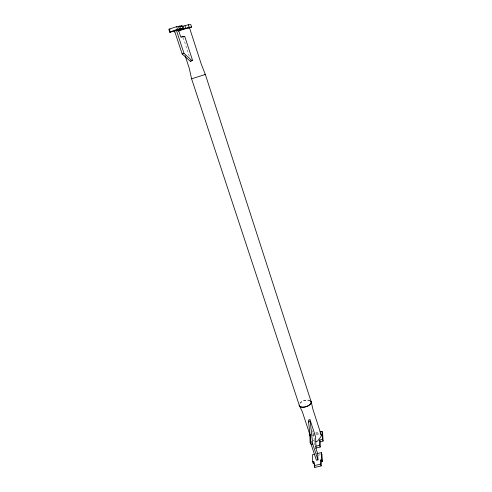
<?xml version="1.0" encoding="UTF-8"?>
<svg xmlns="http://www.w3.org/2000/svg" width="492" height="492" viewBox="0 0 492 492"><rect width="100%" height="100%" fill="white"/><g stroke="black" fill="none" stroke-linecap="round" stroke-linejoin="round"><path stroke-width="0.37" stroke-dasharray="2.46 1.84" d="M312.734 433.618L314.886 433.114M315.606 432.942L319.197 432.099M312.568 435.469L315.44 434.793M316.153 434.627L319.738 433.784M318.213 455.248L320.452 454.737M312.82 440.002L314.628 441.398A1.98 1.107 -18 0 0 315.181 441.632M183.202 37.656L189.654 57.355M311.743 429.959L314.05 437.007L314.413 446.133M299.954 403.249A6.267 3.167 -18 0 1 309.929 400.488M312.334 435.192A5.4 2.989 -18 0 1 313.386 434.461M315.956 433.452A5.4 2.989 -18 0 1 320.526 433.907M300.003 403.237A6.267 3.167 -18 0 1 309.985 400.476"/><path stroke-width="0.74" d="M315.403 448.151L320.187 447.043L320.261 441.73L319.708 440.014L322.537 439.356L322.063 431.429L319.911 431.933M320.187 447.043L319.628 445.315L319.708 440.014M314.259 463.353L313.244 463.587L312.654 461.816L313.675 461.582L314.825 467.4L321.147 465.967L321.325 461.742L320.747 459.971L321.762 459.737L321.374 452.64L316.891 453.673M321.147 465.967L320.556 464.177L320.747 459.971M189.063 27.749L189.414 27.515L201.265 64.132L205.336 74.433L311.288 402.142L312.955 409.43L321.313 435.254M178.055 31.137L189.414 27.515M192.028 60.664L192.587 60.436L184.715 36.346L180.755 37.011L178.412 29.889L176.333 30.104L174.488 30.725L182.175 53.979L190.281 61.236L192.028 60.664L184.002 53.382L176.333 30.104M190.281 61.236L192.587 60.436M168.91 29.594L169.789 32.238L170.988 31.839L170.029 31.845L169.143 29.163L176.653 26.648L182.003 25.805L182.858 28.413L177.212 30.301L178.412 29.889M180.595 26.279L182.003 25.805M181.443 26.636L188.325 24.766L190.798 24.6L191.591 27.06L188.024 28.247M170.029 31.845L177.532 29.335L182.858 28.413M175.097 31.008L169.789 32.238M178.657 30.393L189.143 27.281L191.591 27.06M184.715 36.346L181.622 37.152M182.175 53.979L184.002 53.382M310.015 419.731L308.509 420.088L308.558 421.915L311.153 444.381L316.393 460.241L317.955 459.885L317.666 453.649L316.079 448.821L315.55 436.656L310.015 419.731L312.728 444.018L317.955 459.885M308.558 421.915L310.077 421.552M310.624 442.505L310.667 443.956L310.101 442.253L311.516 441.921M320.261 441.73L323.09 441.072L322.611 433.114L322.063 431.429M311.153 444.381L312.728 444.018M315.52 446.269L319.628 445.315M314.652 454.184L312.408 454.7L312.654 461.816M321.325 461.742L322.346 461.508L321.946 454.393L321.374 452.64M314.228 465.617L320.556 464.177M174.488 30.725L175.896 30.572M204.869 74.446L205.336 74.433L191.609 78.855L189.192 68.056L185.109 55.664M169.143 29.163L170.109 29.194M313.675 461.582L314.068 462.763M191.609 78.855L299.21 405.064A6.267 3.167 -18 0 0 306.368 406.601A6.267 3.167 -18 0 0 310.882 401.115M174.131 30.91L174.543 32.158M178.491 26.383L179.359 29.04M176.653 26.648L177.532 29.335M310.231 435.408L309.862 434.288L310.101 442.253M310.643 436.982L302.402 411.964L299.154 405.076A6.267 3.167 -18 0 0 306.313 406.613A6.267 3.167 -18 0 0 310.827 401.128M182.895 26.15L183.725 28.702M179.703 25.978L180.576 28.634M321.762 459.737L322.346 461.508M184.998 25.885L185.816 28.395M188.325 24.766L189.143 27.281M322.537 439.356L323.09 441.072M314.45 464.7L314.825 467.4M320.526 433.907A5.4 2.989 -18 0 1 320.71 436.951L317.955 440.623A1.98 1.107 -18 0 1 315.919 441.656"/></g></svg>
